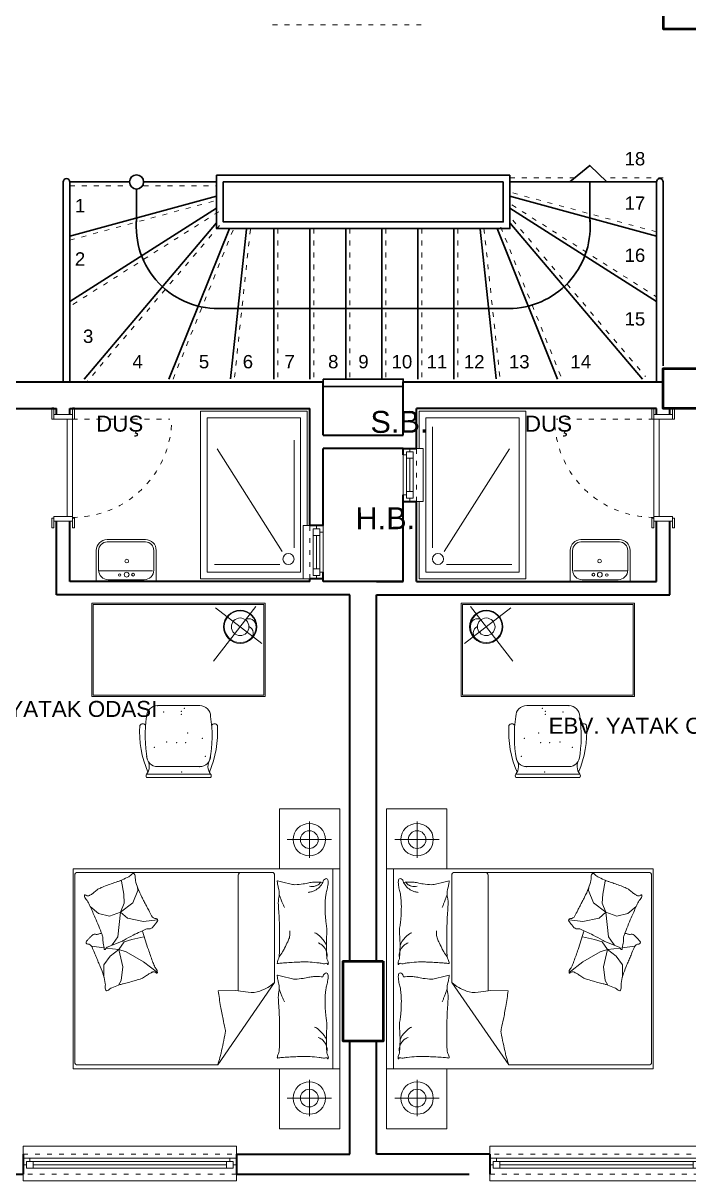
# Model space of a CAD drawing. Header units: millimetres. Extents: x 23 to 3134, y 30 to 1541.
# Drawn here: x 1338 to 1837, y 55 to 924 of the extents above; entities that cross this region are included whole.
import ezdxf

# ---------------------------------------------------------------- set-up
doc = ezdxf.new("R2010")
doc.units = ezdxf.units.MM
doc.linetypes.add('ACAD_ISO03W100', pattern=[30, 12, -18])
for name, color, linetype, lineweight in [('duvar_40', 255, 'Continuous', 40), ('forniture', 250, 'Continuous', 9), ('KAPI-PEN', 155, 'Continuous', 18), ('M_ÖLÇÜ_İÇ', 46, 'Continuous', 18), ('MERD_30', 31, 'Continuous', 30), ('SIVA', 153, 'Continuous', 9), ('TABLE4', 3, 'Continuous', 50), ('TEF', 253, 'Continuous', 18), ('yazi', 253, 'Continuous', 30), ('yazı', 253, 'Continuous', 20)]:
    doc.layers.add(name, color=color, linetype=linetype, lineweight=lineweight)
doc.layers.add('FİTİL', color=1, linetype='Continuous')
doc.layers.add('PENCERE', color=1, linetype='Continuous')
doc.layers.get('SIVA').off()
doc.styles.add('DIM_FONT', font='Arial')
doc.styles.add('KÜÇÜK_YAZI', font='Arial')
doc.styles.add('LEVELS', font='Arial')
doc.styles.add('MAHAL', font='Arial')

# ---------------------------------------------------------------- blocks, each defined once
blk = doc.blocks.new('b4')
at = {"layer": 'TEF'}
for p, q in [((1540.948775, 529.79011), (1540.948775, 610.580619)), ((1532.058818, 527.016354), (1483.201838, 604.217298)), ((1530.265408, 517.389793), (1481.354282, 517.389793))]:
    blk.add_line(p, q, dxfattribs=at)
at = {"layer": 'TEF', "flags": 128}
blk.add_lwpolyline([(1550.846659, 506.552611), (1550.846659, 506.552611), (1470.846659, 506.552611), (1470.846659, 632.552611), (1550.846659, 632.552611), (1550.846659, 546.552611)], dxfattribs=at)
blk.add_lwpolyline([(1475.846659, 511.552611), (1475.846659, 627.552611), (1545.846659, 627.552611), (1545.846659, 511.552611)], close=True, dxfattribs=at)
at = {"layer": 'TEF'}
blk.add_circle((1536.778326, 521.43373), 4.170449, dxfattribs=at)
blk = doc.blocks.new('b11')
at = {"layer": 'TEF'}
for p, q in [((1644.744544, 529.79011), (1644.744544, 620.580619)), ((1653.6345, 527.016354), (1702.491481, 604.217298)), ((1655.42791, 517.389793), (1704.339036, 517.389793))]:
    blk.add_line(p, q, dxfattribs=at)
at = {"layer": 'TEF', "flags": 128}
blk.add_lwpolyline([(1634.846659, 564.552611), (1634.846659, 506.552611), (1714.846659, 506.552611), (1714.846659, 632.552611), (1634.846659, 632.552611), (1634.846659, 604.552611)], dxfattribs=at)
blk.add_lwpolyline([(1709.846659, 511.552611), (1709.846659, 627.552611), (1639.846659, 627.552611), (1639.846659, 511.552611)], close=True, dxfattribs=at)
at = {"layer": 'TEF'}
blk.add_circle((1648.914993, 521.43373), 4.170449, dxfattribs=at)
blk = doc.blocks.new('LAVABO')
at = {"layer": 'TEF'}
for p, q in [((-22.058709, -8.023562), (-22.058709, 15.376438)), ((22.941291, -8.023562), (22.941291, 15.376438)), ((-20.258709, -8.023562), (-20.258709, 6.826438)), ((21.141291, -8.023562), (21.141291, 6.826438))]:
    blk.add_line(p, q, dxfattribs=at)
at = {"layer": 'TEF', "linetype": 'Continuous'}
for p, q in [((-22.058709, 15.376438), (22.941291, 15.376438)), ((-13.058709, 14.026438), (13.941291, 14.026438)), ((-19.38171, 7.238984), (20.760949, 7.238984)), ((-13.958709, -14.323562), (14.841291, -14.323562)), ((-13.958709, -16.123562), (14.841291, -16.123562))]:
    blk.add_line(p, q, dxfattribs=at)
for centre, radius in [((-4.660815, 10.232936), 1.052442), ((0.150349, 10.232936), 1.804186), ((5.412559, 10.533905), 0.914559), ((0, 0), 1.386677)]:
    blk.add_circle(centre, radius, dxfattribs=at)
at = {"layer": 'TEF'}
for centre, radius, start, end in [((-13.058709, 6.826438), 7.2, 90, 180), ((13.941291, 6.826438), 7.2, 0, 90), ((-13.958709, -8.023562), 8.1, 180, 270), ((-13.958709, -8.023562), 6.3, 180, 270), ((14.841291, -8.023562), 8.1, 270, 0), ((14.841291, -8.023562), 6.3, 270, 0)]:
    blk.add_arc(centre, radius, start, end, dxfattribs=at)
blk = doc.blocks.new('*U13')
at = {"layer": 'duvar_40', "ltscale": 0.2}
for p, q in [((0, 15), (0, 0)), ((160, 15), (160, 0)), ((0, 0), (0, 0))]:
    blk.add_line(p, q, dxfattribs=at)
at = {"layer": 'PENCERE', "color": 134, "linetype": 'Continuous', "lineweight": 18}
for p, q in [((0, 15), (0, 21.00857)), ((0, 21.00857), (160, 21.00857)), ((160, 15), (160, 21.00857)), ((5, 11.970625), (0, 11.970625)), ((2.5, 6.970625), (2.5, 9.470625)), ((2.5, 9.470625), (5, 9.470625)), ((7.5, 9.470625), (2.5, 9.470625)), ((2.5, 9.470625), (2.5, 4.470625)), ((5, 9.470625), (5, 11.970625)), ((155, 11.970625), (5, 11.970625)), ((7.5, 4.470625), (7.5, 9.470625)), ((7.5, 9.470625), (152.5, 9.470625)), ((157.5, 9.470625), (152.5, 9.470625)), ((152.5, 9.470625), (152.5, 4.470625)), ((160, 11.970625), (155, 11.970625)), ((155, 11.970625), (155, 9.470625)), ((155, 9.470625), (157.5, 9.470625)), ((157.5, 9.470625), (157.5, 6.970625)), ((157.5, 4.470625), (157.5, 9.470625)), ((0, 6.970625), (2.5, 6.970625)), ((0, -5), (0, 0)), ((2.5, 4.470625), (7.5, 4.470625)), ((7.5, 6.970625), (152.5, 6.970625)), ((7.5, 4.470625), (152.5, 4.470625)), ((152.5, 4.470625), (157.5, 4.470625)), ((157.5, 6.970625), (160, 6.970625)), ((160, 0), (160, -5)), ((160, -5), (0, -5))]:
    blk.add_line(p, q, dxfattribs=at)
at = {"layer": 'PENCERE', "color": 134, "linetype": 'ACAD_ISO03W100', "lineweight": 18, "ltscale": 0.3}
for p, q in [((160, 15), (0, 15)), ((0, 0), (160, 0))]:
    blk.add_line(p, q, dxfattribs=at)
blk = doc.blocks.new('*U11')
at = {"linetype": 'ACAD_ISO03W100', "ltscale": 0.3}
blk.add_line((0, 0), (0.000003, 72.999973), dxfattribs=at)
at = {"flags": 128}
for points in [[(-8.500012, 0), (0, 0), (0, 1.500006), (-8.500012, 1.500006)], [(0, 0), (-3.500013, 0), (-3.500014, -13.999996), (-0.000001, -13.999996)], [(0, -4.100016), (72.999973, -4.100019), (72.999973, -0.000004), (0, 0)], [(81.499989, -0.000004), (74.199978, -0.000004), (74.199978, 1.500002), (81.499989, 1.500002)], [(72.999973, -0.000004), (76.499987, -0.000004), (76.499989, -14.000004), (72.999972, -14)], [(-8.500013, -13.999996), (-0.000001, -13.999996), (-0.000001, -15.500002), (-8.500013, -15.500002)], [(81.499988, -14), (74.199977, -14), (74.199977, -15.500006), (81.499988, -15.500006)]]:
    blk.add_lwpolyline(points, close=True, dxfattribs=at)
at = {"linetype": 'ACAD_ISO03W100', "ltscale": 0.3}
blk.add_arc((-0.700003, 0), 74.399979, 0, 90, dxfattribs=at)
blk = doc.blocks.new('87989')
at = {"layer": 'forniture'}
for p, q in [((-119.693683, 93.765255), (-74.51527, 93.765255)), ((-119.693683, 48.626458), (-119.693683, 93.765255)), ((-96.544476, 87.599248), (-96.544476, 54.302464)), ((-74.51527, 88.528114), (75.48473, 88.528114)), ((120.663143, 93.765255), (75.48473, 93.765255)), ((97.513937, 87.599248), (97.513937, 54.302464)), ((120.663143, 48.626458), (120.663143, 93.765255)), ((-82.916985, 70.950856), (-110.171968, 70.950856)), ((83.886445, 70.950856), (111.141428, 70.950856)), ((-74.51527, 48.626458), (-119.693683, 48.626458)), ((10.833604, 44.912158), (-69.933562, 44.912158)), ((10.833604, 44.912158), (72.641883, 2.17239)), ((75.48473, 48.626458), (120.663143, 48.626458)), ((-71.933562, 42.912158), (-71.933562, -103.017791)), ((-69.933562, 17.65217), (17.013462, 17.65217)), ((72.641883, -103.017791), (72.641883, 2.17239)), ((-36.413397, -43.060951), (-35.037254, -53.375038)), ((3.240818, -43.075196), (-4.676506, -53.470712)), ((-58.431638, -57.672584), (-60.839888, -58.016384)), ((-48.970688, -61.454418), (-58.431638, -57.672584)), ((-35.037254, -53.375038), (-37.617531, -65.58005)), ((-21.676083, -62.162312), (-23.652784, -53.273178)), ((-4.676506, -53.470712), (-12.187954, -66.508104)), ((-55.679353, -68.330471), (-65.484359, -70.049495)), ((-48.79866, -67.986672), (-55.679353, -68.330471)), ((-42.089975, -70.737094), (-48.970688, -61.454418)), ((-42.089975, -70.737094), (-48.79866, -67.986672)), ((-37.617531, -65.58005), (-42.089975, -70.737094)), ((-19.699402, -67.890857), (-21.676083, -62.162312)), ((-13.966977, -72.039115), (-19.699402, -67.890857)), ((-12.187954, -66.508104), (-13.966977, -72.039115)), ((-13.966977, -72.039115), (-1.11846, -68.878542)), ((-1.11846, -68.878542), (9.160362, -70.261294)), ((-65.484359, -70.049495), (-65.814331, -70.693694)), ((-42.089975, -70.737094), (-38.993654, -78.988372)), ((-42.089975, -70.737094), (-23.51209, -72.628017)), ((-23.51209, -72.628017), (-18.523583, -76.237937)), ((-18.523583, -76.237937), (-17.319448, -77.097449)), ((-13.966977, -72.039115), (-15.144179, -81.45035)), ((-13.966977, -72.039115), (-9.025244, -78.360277)), ((9.160362, -70.261294), (12.761796, -72.265342)), ((-38.993654, -78.988372), (-41.057868, -87.239637)), ((-15.328158, -82.921189), (-16.511502, -92.381527)), ((-9.025244, -78.360277), (-2.502147, -83.101138)), ((-2.502147, -83.101138), (6.788324, -83.101138)), ((-41.057868, -87.239637), (-46.417526, -93.496564)), ((-69.933562, -105.017791), (70.641883, -105.017791))]:
    blk.add_line(p, q, dxfattribs=at)
at = {"layer": 'forniture', "flags": 128}
blk.add_lwpolyline([(-74.51527, -106.234745), (-74.51527, 93.765255), (75.48473, 93.765255), (75.48473, -106.234745)], close=True, dxfattribs=at)
for points in [[(-64.417176, 81.085954, -0.263368), (-67.212187, 82.96482, -0.494818), (-66.295038, 84.839144, -0.049225), (-64.527973, 85.013533, -0.036831), (-62.16375, 84.839144, -0.031893), (-58.365943, 84.025617, 0.035782), (-54.974514, 83.326655, 0.032941), (-46.008347, 82.735299, 0.026564), (-34.885631, 83.326655, 0.017905), (-31.134203, 83.86312, -0.033397), (-29.113402, 84.088512, -0.03204), (-25.405148, 84.015261, 0.018442), (-18.972963, 83.713188, 0.010837), (-12.496617, 83.78848, 0.014624), (-7.705791, 84.088512, 0.111249), (-5.45111, 84.819154, -0.153708), (-3.762285, 85.214467, -0.076444), (-3.018639, 85.042162, -0.215512), (-2.823354, 84.839144, -0.585858), (-3.0896, 84.534633, 0.363489), (-3.574502, 84.276173, 0.191716), (-3.580234, 83.122659, -0.129675), (-3.38672, 81.461277, -0.01735), (-3.686696, 79.78087, 0.019326), (-3.950067, 78.271072, 0.018818), (-4.611502, 71.432862, 0.021828), (-4.701216, 65.510236, 0.006204), (-4.562652, 62.125169, 0.001963), (-3.950067, 51.435783, 0.028341), (-3.522354, 47.82292, -0.117014), (-3.574502, 46.931946, -0.36606), (-3.717409, 46.838819, -0.03973), (-5.07678, 47.119608, -0.048309), (-6.450628, 47.667791, 0.062981), (-7.518009, 48.057902, 0.04058), (-9.857742, 48.395959, 0.014345), (-16.531735, 48.620887, 0.005484), (-29.076203, 48.546026, 0.007153), (-38.690494, 48.245564, 0.008762), (-42.94492, 47.976884, -0.008153), (-47.516438, 47.682593, -0.06251), (-53.22937, 48.122655, 0.078669), (-57.788055, 48.326655, 0.047825), (-60.024198, 47.855008, -0.034494), (-63.102681, 47.119608, -0.023571), (-65.636199, 46.818243, -0.510228), (-65.731672, 46.931946), (-64.980523, 49.934504), (-62.914879, 58.191517, 0.073041), (-62.719776, 60.1496, 0.023305), (-63.290463, 66.260868, 0.018299), (-63.697455, 68.545312, -0.01097), (-64.431971, 72.344821, -0.042281), (-64.722653, 75.776161, -0.027201), (-64.431971, 81.115523)], [(-64.582662, 79.484358, -0.05369), (-63.16199, 78.186624, -0.070312), (-62.351532, 76.957454, -0.015448), (-61.978061, 76.102002, -0.013244), (-61.600383, 75.080866, -0.082127), (-61.30138, 73.272765, -0.064164), (-61.600383, 70.952353)], [(-64.435037, 81.087375, -0.077379), (-60.953951, 78.553297, -0.077379), (-58.408026, 75.080866, -0.047525), (-57.415529, 72.619021, -0.047525), (-56.905728, 70.014059)], [(-17.031169, 83.706293, 0.027842), (-19.409347, 82.644976, 0.048685), (-20.663023, 81.8366, 0.023666), (-23.455351, 79.400695, 0.031223), (-25.357678, 77.332778, 0.046801), (-25.868479, 76.566164, 0.023191), (-26.672174, 74.893205)], [(-8.832504, 84.276173, 0.088153), (-12.285487, 83.921798, 0.088153), (-15.405021, 82.399571, 0.077547), (-17.569645, 80.238356, 0.077547), (-18.972963, 77.520425)], [(6.506621, 81.085954, -0.263368), (3.71161, 82.96482, -0.494818), (4.628759, 84.839144, -0.049225), (6.395825, 85.013533, -0.036831), (8.760048, 84.839144, -0.031893), (12.557855, 84.025617, 0.035782), (15.949284, 83.326655, 0.032941), (24.915451, 82.735299, 0.026564), (36.038167, 83.326655, 0.017905), (39.789595, 83.86312, -0.033397), (41.810396, 84.088512, -0.03204), (45.51865, 84.015261, 0.018442), (51.950835, 83.713188, 0.010837), (58.427181, 83.78848, 0.014624), (63.218007, 84.088512, 0.111249), (65.472688, 84.819154, -0.153708), (67.161513, 85.214467, -0.076444), (67.905158, 85.042162, -0.215512), (68.100444, 84.839144, -0.585858), (67.834198, 84.534633, 0.363489), (67.349295, 84.276173, 0.191716), (67.343563, 83.122659, -0.129675), (67.537078, 81.461277, -0.01735), (67.237102, 79.78087, 0.019326), (66.973731, 78.271072, 0.018818), (66.312296, 71.432862, 0.021828), (66.222582, 65.510236, 0.006204), (66.361146, 62.125169, 0.001963), (66.973731, 51.435783, 0.028341), (67.401444, 47.82292, -0.117014), (67.349295, 46.931946, -0.36606), (67.206389, 46.838819, -0.03973), (65.847018, 47.119608, -0.048309), (64.47317, 47.667791, 0.062981), (63.405789, 48.057902, 0.04058), (61.066056, 48.395959, 0.014345), (54.392063, 48.620887, 0.005484), (41.847595, 48.546026, 0.007153), (32.233303, 48.245564, 0.008762), (27.978878, 47.976884, -0.008153), (23.40736, 47.682593, -0.06251), (17.694428, 48.122655, 0.078669), (13.135743, 48.326655, 0.047825), (10.8996, 47.855008, -0.034494), (7.821117, 47.119608, -0.023571), (5.287599, 46.818243, -0.510228), (5.192126, 46.931946), (5.943275, 49.934504), (8.008919, 58.191517, 0.073041), (8.204022, 60.1496, 0.023305), (7.633335, 66.260868, 0.018299), (7.226343, 68.545312, -0.01097), (6.491827, 72.344821, -0.042281), (6.201145, 75.776161, -0.027201), (6.491827, 81.115523)], [(53.892629, 83.706293, 0.027842), (51.514451, 82.644976, 0.048685), (50.260775, 81.8366, 0.023666), (47.468447, 79.400695, 0.031223), (45.56612, 77.332778, 0.046801), (45.055319, 76.566164, 0.023191), (44.251624, 74.893205)], [(62.091294, 84.276173, 0.088153), (58.638311, 83.921798, 0.088153), (55.518777, 82.399571, 0.077547), (53.354153, 80.238356, 0.077547), (51.950835, 77.520425)], [(-55.378203, 48.397972, 0.009729), (-52.649322, 49.301156, 0.009729), (-49.957647, 50.309828, 0.007971), (-47.783153, 51.213694, 0.007971), (-45.638576, 52.186416)], [(-8.45694, 48.245564, 0.016108), (-12.348813, 50.868752, 0.024599), (-15.029437, 52.374077, 0.009477), (-19.933264, 54.703897, 0.015937), (-22.916469, 55.939606, 0.072521), (-24.550507, 56.29823, 0.033339), (-28.174471, 56.314915)], [(15.545595, 48.397972, 0.009729), (18.274476, 49.301156, 0.009729), (20.966151, 50.309828, 0.007971), (23.140645, 51.213694, 0.007971), (25.285222, 52.186416)], [(10.833604, 44.912158, -0.085272), (17.164135, 33.901556, -0.124044), (18.085124, 25.148664), (16.72119, 15.607665), (16.895794, 2.593604)], [(16.895794, 2.593604, 0.007867), (28.657146, 4.370979, 0.009508), (38.331828, 6.178851, 0.006616), (44.833249, 7.61212, -0.023828), (46.651977, 7.947901, -0.080713), (48.515914, 7.899138, -0.009591), (63.776416, 4.703673, -0.013133), (67.120263, 3.84323, -0.007859), (72.641883, 2.17239)], [(-28.120219, -54.278471, 0.025626), (-26.959979, -53.996224, 0.0108), (-14.028397, -49.832881, 0.00456), (-5.275581, -46.715086, 0.01125), (-1.76925, -45.339714, 0.069394), (0.113028, -44.22449, -0.079756), (1.772951, -43.286678, -0.106399), (3.240818, -43.075196, -0.328642), (3.641811, -43.415669, -0.299547), (3.404258, -44.065868, 0.189917), (2.855486, -44.947023, 0.033518), (2.737331, -45.973219, 0.075627), (2.784776, -46.430676, 0.053489), (3.081416, -47.215944, 0.017838), (4.293342, -49.414809, 0.038394), (6.012158, -51.842107, -0.059529), (7.055889, -53.456274, -0.035943), (8.110921, -56.073281, -0.011245), (10.677157, -64.708479, -0.006203), (11.704537, -68.666305, 0.010783), (12.316383, -70.93759, 0.019485), (12.761796, -72.265342, 0.005062), (14.724461, -77.284484, 0.101392), (16.398472, -79.812068, -0.223768), (16.883738, -81.154863, -0.25558), (16.57202, -81.616471, -0.081563), (15.003212, -82.125302, -0.071805), (13.292425, -82.138147, 0.069985), (11.537564, -82.144967, 0.03546), (5.586152, -83.44161, 0.029432), (-1.319007, -85.917344, 0.001554), (-4.652635, -87.351256, -0.00152), (-8.060569, -88.817404, -0.004735), (-11.587117, -90.282576, 0.00382), (-15.961232, -92.09051, 0.296001), (-18.151794, -95.322551, -0.649774), (-20.295568, -96.224594, -0.02319), (-20.745386, -95.760962, 0.0288), (-21.111852, -95.39162, 0.005727), (-21.77044, -94.81368, -0.004358), (-22.637908, -94.05663, -0.027528), (-24.337929, -92.370518, -0.046214), (-25.193249, -91.22676, -0.194121), (-25.473076, -89.559282, 0.133719), (-25.590173, -87.154429, 0.005779), (-26.334635, -84.952804, 0.008882)]]:
    blk.add_lwpolyline(points, format="xyb", dxfattribs=at)
blk.add_lwpolyline([(-68.701798, -64.550044, 0.101392), (-70.564617, -62.158204, -0.223768), (-71.151377, -60.856554, -0.25558), (-70.875957, -60.372412, -0.081563), (-69.350765, -59.744832, -0.071805), (-67.645995, -59.600898, 0.069985), (-65.896819, -59.459592, 0.03546), (-60.062299, -57.710603, 0.029432), (-53.367211, -54.71289, 0.001554), (-50.153295, -53.027682, -0.00152), (-46.867763, -51.304638, -0.004735), (-43.463891, -49.573476, 0.00382), (-39.241217, -47.435596, 0.296001), (-37.304826, -44.045162, -0.649774), (-35.236498, -42.981458, -0.02319), (-34.752467, -43.409249, 0.0288), (-34.35877, -43.749415, 0.005727), (-33.657822, -44.275176, -0.004358), (-32.734879, -44.96351, -0.027528), (-30.910624, -46.51436, -0.046214), (-29.970154, -47.589195, -0.194121), (-29.563342, -49.23032, 0.133719), (-29.262264, -51.619124, 0.011505), (-27.400162, -55.854174, 0.008882), (-24.766631, -61.236868, 0.012426), (-21.053588, -68.071982, -0.033612), (-19.787936, -70.65713), (-17.485622, -76.288805), (-15.709552, -80.63324, 0.224341), (-14.256758, -81.963344, -0.722772), (-14.239799, -82.849347, -0.103513), (-14.613548, -82.898952, 0.053465), (-15.337452, -82.922479, 0.030109), (-17.643068, -83.388691, -0.031436), (-19.852702, -83.829398, -0.05324), (-21.364656, -83.871189, 0.05518), (-22.823604, -83.917162, 0.056271), (-25.354999, -84.574794, 0.0108), (-37.92943, -89.71706, 0.00456), (-46.417526, -93.496564, 0.01125), (-49.808124, -95.136642, 0.069394), (-51.599387, -96.392857, -0.079756), (-53.182545, -97.455139, -0.106399), (-54.629885, -97.778506, -0.328642), (-55.055794, -97.46977, -0.299547), (-54.868776, -96.803276, 0.189917), (-54.389156, -95.882651, 0.033518), (-54.350005, -94.850418, 0.075627), (-54.432373, -94.397943, 0.053489), (-54.788329, -93.637721, 0.017838), (-56.165227, -91.538216, 0.038394), (-58.065033, -89.249802, -0.059529), (-59.229415, -87.720382, -0.035943), (-60.48193, -85.191939, -0.011245), (-63.702483, -76.778839, -0.006203), (-65.030197, -72.911402, 0.010783), (-65.814331, -70.693694, 0.019485), (-66.360202, -69.403988, 0.005062)], format="xyb", close=True, dxfattribs=at)
at = {"layer": 'forniture'}
for centre, radius in [((-96.544476, 70.950856), 12.186842), ((97.513937, 70.950856), 12.186842), ((-96.544476, 70.950856), 6.664644), ((97.513937, 70.950856), 6.664644)]:
    blk.add_circle(centre, radius, dxfattribs=at)
for centre, start, end in [((-69.933562, 42.912158), 90, 180), ((-69.933562, 19.65217), 180, 270), ((-69.933562, -103.017791), 180, 270), ((70.641883, -103.017791), 270, 0)]:
    blk.add_arc(centre, 2, start, end, dxfattribs=at)
at = {"layer": 'forniture', "style": 'DIM_FONT', "width": 0.8, "flags": 9}
for tag in ['YSIZE', 'XSIZE']:
    blk.add_attdef(tag, (-74.51527, 93.765255), '', height=0.05, dxfattribs=at)
blk = doc.blocks.new('TRH456')
at = {"layer": 'forniture'}
for p, q in [((-89.252812, 52.60565), (40.747188, 52.60565)), ((-89.252812, -17.39435), (-89.252812, 52.60565)), ((40.747188, 52.60565), (40.747188, -17.39435)), ((-88.252812, 51.60565), (39.747188, 51.60565)), ((-88.252812, -16.39435), (-88.252812, 51.60565)), ((33.683455, 50.142747), (1.954153, 9.237924)), ((38.18255, 22.365389), (3.530908, 49.244186)), ((39.747188, 51.60565), (39.747188, -16.39435)), ((39.747188, -16.39435), (-88.252812, -16.39435)), ((40.747188, -17.39435), (-89.252812, -17.39435)), ((-48.250562, -75.720933), (-0.255062, -75.720933)), ((-48.250562, -78.175233), (-0.255062, -78.175233)), ((-40.069562, -69.994233), (-8.436062, -69.994233))]:
    blk.add_line(p, q, dxfattribs=at)
at = {"layer": 'forniture', "linetype": 'Continuous'}
blk.add_line((-40.069562, -24.180633), (-8.436062, -24.180633), dxfattribs=at)
at = {"layer": 'forniture'}
for radius in [12.465793, 11.912412, 6.586094]:
    blk.add_circle((21.921212, 34.979083), radius, dxfattribs=at)
for centre, radius, start, end in [((28.292644, 35.540954), 5.502922, 2.630509, 118.637382), ((25.910436, 30.162367), 5.729772, 307.019016, 63.322218), ((-40.069562, -32.361633), 8.181, 90, 180), ((-8.436062, -32.361633), 8.181, 0, 90), ((48.935002, -47.046166), 98.288705, 171.407725, 190.246872), ((-97.440627, -47.046166), 98.288705, 349.753128, 8.592275), ((22.840547, -44.090173), 76.351277, 176.313223, 203.242139), ((-51.195599, -40.426513), 2.491061, 30.00927, 149.99073), ((-71.346172, -44.090173), 76.351277, 336.757861, 3.686777), ((2.689974, -40.426513), 2.491061, 30.00927, 149.99073), ((-40.069562, -61.813233), 8.181, 180, 270), ((-56.088788, -69.79081), 9.828741, 322.890145, 32.355697), ((-8.436062, -61.813233), 8.181, 270, 0), ((7.583164, -69.79081), 9.828741, 147.644303, 217.109855), ((-46.805484, -76.948083), 1.895824, 139.662318, 220.337682), ((-1.70014, -76.948083), 1.895824, 319.662318, 40.337682)]:
    blk.add_arc(centre, radius, start, end, dxfattribs=at)
for p in [(-40.069562, -24.180633), (-40.069562, -24.180633), (-35.548903, -29.136255), (-22.307788, -28.440312), (-22.307788, -30.690608), (-20.055993, -26.190013), (-33.297108, -51.639227), (-25.686486, -52.007901), (-18.9311, -52.007901), (-17.534541, -44.888337), (-6.545218, -48.692986), (-42.573948, -55.443879), (-4.293423, -62.194772), (-22.038132, -74.142202), (-8.436062, -69.994233)]:
    blk.add_point(p, dxfattribs=at)
blk = doc.blocks.new('54')
at = {"layer": 'duvar_40', "ltscale": 0.2}
for p, q in [((-7.5, 20), (2.5, 20)), ((-7.5, -20), (2.5, -20)), ((2.5, -20), (2.5, -20))]:
    blk.add_line(p, q, dxfattribs=at)
at = {"layer": 'PENCERE', "color": 134, "linetype": 'Continuous', "lineweight": 18}
for p, q in [((-7.5, 20), (-7.5, 15)), ((-5, 15), (-5, 17.5)), ((-5, 17.5), (-2.5, 17.5)), ((-5, 17.5), (-5, 12.5)), ((0, 17.5), (-5, 17.5)), ((-2.5, 17.5), (-2.5, 20)), ((0, 12.5), (0, 17.5)), ((2.5, 20), (7.5, 20)), ((7.5, 20), (7.5, -20)), ((-7.5, 15), (-5, 15)), ((-7.5, 15), (-7.5, -15)), ((-5, -12.5), (-5, 12.5)), ((-5, 12.5), (0, 12.5)), ((-2.5, -12.5), (-2.5, 12.5)), ((0, -12.5), (0, 12.5)), ((-5, -15), (-7.5, -15)), ((-7.5, -15), (-7.5, -20)), ((0, -12.5), (-5, -12.5)), ((-5, -12.5), (-5, -17.5)), ((-5, -17.5), (-5, -15)), ((0, -17.5), (0, -12.5)), ((-2.5, -17.5), (-5, -17.5)), ((-5, -17.5), (0, -17.5)), ((-2.5, -20), (-2.5, -17.5)), ((7.5, -20), (2.5, -20))]:
    blk.add_line(p, q, dxfattribs=at)
at = {"layer": 'PENCERE', "color": 134, "linetype": 'ACAD_ISO03W100', "lineweight": 18, "ltscale": 0.3}
blk.add_line((2.5, -20), (2.5, 20), dxfattribs=at)

msp = doc.modelspace()

# ---------------------------------------------------------------- linework, layer by layer
at = {"layer": 'duvar_40'}
for p, q in [((1257.846659, 654.552611), (1562.846659, 654.552615)), ((1562.846659, 614.552611), (1562.846659, 654.552615)), ((1622.846659, 654.552616), (1817.846541, 654.552619)), ((1622.846659, 614.552611), (1622.846659, 654.552616)), ((1257.846659, 634.552611), (1362.846659, 634.552611)), ((1362.846659, 629.916852), (1362.846659, 634.552611)), ((1372.846659, 634.552611), (1552.846659, 634.552611)), ((1372.846659, 629.916852), (1372.846659, 634.552611)), ((1552.846659, 546.552611), (1552.846659, 634.552611)), ((1812.846659, 634.552611), (1632.846659, 634.552611)), ((1632.846659, 604.552611), (1632.846659, 634.552611)), ((1812.846659, 629.916852), (1812.846659, 634.552611)), ((1817.846541, 634.552619), (1822.846659, 634.552611)), ((1822.846659, 629.916852), (1822.846659, 634.552611)), ((1562.846659, 614.552611), (1622.846659, 614.552611)), ((1562.846659, 546.552611), (1562.846659, 604.552611)), ((1622.846659, 604.552611), (1562.846659, 604.552611)), ((1622.846659, 599.552611), (1622.846659, 604.552611)), ((1622.846659, 504.552611), (1622.846659, 569.552611)), ((1632.846659, 504.552611), (1632.846659, 564.552611)), ((1362.846659, 494.552611), (1362.846659, 549.916849)), ((1372.846659, 504.552611), (1372.846659, 549.916851)), ((1812.846659, 504.552611), (1812.846659, 549.916851)), ((1822.846659, 494.552611), (1822.846659, 549.916849)), ((1552.846659, 504.552611), (1372.846659, 504.552611)), ((1552.846659, 504.552611), (1552.846659, 506.552611)), ((1562.846659, 504.552611), (1562.846659, 511.552611)), ((1582.846659, 504.552611), (1562.846659, 504.552611)), ((1622.846659, 504.552611), (1582.846659, 504.552611)), ((1602.846659, 504.552611), (1622.846659, 504.552611)), ((1632.846659, 504.552611), (1812.846659, 504.552611)), ((1582.846659, 494.552611), (1362.846659, 494.552611)), ((1582.846659, 219.552611), (1582.846659, 494.552611)), ((1582.846659, 219.552611), (1582.846659, 494.552611)), ((1602.846659, 219.552611), (1602.846659, 494.552611)), ((1602.846659, 219.552611), (1602.846659, 494.552611)), ((1602.846659, 494.552611), (1822.846659, 494.552611)), ((1582.846659, 74.552611), (1582.846659, 159.552611)), ((1582.846659, 74.552611), (1582.846659, 159.552611)), ((1602.846659, 74.552611), (1602.846659, 159.552611)), ((1602.846659, 74.552611), (1602.846659, 159.552611)), ((1497.776844, 74.552611), (1582.846659, 74.552611)), ((1687.916474, 74.552611), (1602.846659, 74.552611)), ((1182.417725, 59.552611), (1337.776845, 59.552611)), ((1497.776845, 59.552611), (1672.457062, 59.552611))]:
    msp.add_line(p, q, dxfattribs=at)
at = {"layer": 'MERD_30'}
for p, q in [((1367.846777, 804.552611), (1367.846777, 654.552619)), ((1372.846777, 804.552611), (1417.549493, 804.552611)), ((1372.846777, 804.552611), (1372.846777, 654.552619)), ((1428.144061, 804.552611), (1482.846777, 804.552611)), ((1702.846541, 804.552611), (1812.846541, 804.552611)), ((1775.502765, 804.552611), (1702.846541, 804.552611)), ((1812.846541, 804.552611), (1812.846541, 654.552619)), ((1817.846541, 804.552611), (1817.846541, 666.601636)), ((1372.846777, 763.977704), (1482.846777, 793.835553)), ((1812.846541, 763.977704), (1702.846541, 793.835553)), ((1482.846777, 784.785301), (1372.846777, 714.753053)), ((1702.846541, 784.785301), (1812.846541, 714.753053)), ((1482.846777, 773.837279), (1383.425155, 656.552611)), ((1702.846541, 773.837279), (1802.268163, 656.552611)), ((1492.453869, 769.552611), (1446.97015, 656.552611)), ((1505.225499, 769.21258), (1493.21224, 656.852971)), ((1525.846777, 769.552611), (1525.846777, 656.552611)), ((1552.846777, 769.552611), (1552.846777, 656.552611)), ((1579.846777, 769.552611), (1579.846777, 656.552611)), ((1606.846777, 769.552611), (1606.846777, 656.552611)), ((1633.846777, 769.552611), (1633.846777, 656.552611)), ((1660.846777, 769.552611), (1660.846777, 656.552611)), ((1680.46782, 769.21258), (1692.481079, 656.852971)), ((1693.239449, 769.552611), (1738.723168, 656.552611))]:
    msp.add_line(p, q, dxfattribs=at)
at = {"layer": 'MERD_30', "flags": 128}
for points in [[(1702.846541, 809.552611), (1482.846777, 809.552611), (1482.846777, 769.552611), (1702.846541, 769.552611)], [(1697.846541, 804.552611), (1487.846777, 804.552611), (1487.846777, 774.552611), (1697.846541, 774.552611)], [(1562.846659, 656.552611), (1622.846659, 656.552611), (1622.846659, 650.882319), (1562.846659, 650.882319)]]:
    msp.add_lwpolyline(points, close=True, dxfattribs=at)
for points in [[(1747.893786, 804.552611), (1762.846541, 817.008569), (1775.502765, 804.552611)], [(1762.846541, 804.552611), (1762.846541, 774.552611)], [(1422.846777, 799.255326), (1422.846777, 774.552611)], [(1487.846777, 709.552611), (1705.274084, 709.552611)]]:
    msp.add_lwpolyline(points, dxfattribs=at)
at = {"layer": 'MERD_30'}
msp.add_circle((1422.846777, 804.552611), 5.297284, dxfattribs=at)
for centre, radius, start, end in [((1370.346777, 804.552611), 2.5, 0, 180), ((1815.346541, 804.552611), 2.5, 0, 180), ((1484.133006, 771.001263), 61.560774, 173.890968, 273.458577), ((1701.560313, 771.001263), 61.560774, 273.458577, 6.109032)]:
    msp.add_arc(centre, radius, start, end, dxfattribs=at)
at = {"layer": 'TABLE4', "flags": 128}
for points in [[(1877.846541, 949.552519), (1817.846541, 949.552519), (1817.846541, 919.552519), (1877.846541, 919.552519)], [(1962.846659, 634.552611), (1817.846541, 634.552611), (1817.846541, 664.552611), (1962.846659, 664.552611)], [(1607.846659, 219.552611), (1607.846659, 159.552611), (1577.846659, 159.552611), (1577.846659, 219.552611)]]:
    msp.add_lwpolyline(points, close=True, dxfattribs=at)
at = {"layer": 'TEF', "linetype": 'ACAD_ISO03W100', "ltscale": 0.3}
for p, q in [((1524.846659, 922.552611), (1640.846659, 922.552611)), ((1372.846777, 801.552611), (1417.549493, 801.552611)), ((1428.144061, 801.552611), (1482.846777, 801.552611)), ((1751.495136, 807.552611), (1702.846541, 807.552611)), ((1817.846541, 807.552611), (1772.454531, 807.552611)), ((1812.846541, 767.086255), (1703.63241, 796.730792)), ((1372.846777, 760.869152), (1483.632646, 790.940313)), ((1704.457696, 787.31595), (1812.846541, 718.309454)), ((1484.457932, 782.254653), (1372.846777, 711.196652)), ((1705.13496, 775.77716), (1804.556582, 658.492492)), ((1485.135196, 771.897398), (1385.713574, 654.61273)), ((1495.236883, 768.432418), (1449.753164, 655.432418)), ((1508.208497, 768.893644), (1496.195238, 656.534035)), ((1528.846777, 769.552611), (1528.846777, 656.552611)), ((1555.846777, 769.552611), (1555.846777, 656.552611)), ((1582.846777, 769.552611), (1582.846777, 656.552611)), ((1609.846777, 769.552611), (1609.846777, 656.552611)), ((1636.846777, 769.552611), (1636.846777, 656.552611)), ((1663.846777, 769.552611), (1663.846777, 656.552611)), ((1683.450818, 769.531516), (1695.464077, 657.171907)), ((1696.022463, 770.672804), (1741.506182, 657.672804))]:
    msp.add_line(p, q, dxfattribs=at)

# ---------------------------------------------------------------- block references
for name in ['b4', 'b11']:
    msp.add_blockref(name, (0, 0))
at = {"rotation": 180}
msp.add_blockref('LAVABO', (1415.517217, 519.929048), dxfattribs=at)
at = {"xscale": -1, "rotation": 180}
msp.add_blockref('LAVABO', (1770.176101, 519.929048), dxfattribs=at)
at = {"layer": 'FİTİL', "xscale": -1}
msp.add_blockref('*U13', (1497.776845, 59.552611), dxfattribs=at)
at = {"layer": 'FİTİL'}
msp.add_blockref('*U13', (1687.916474, 59.552611), dxfattribs=at)
at = {"layer": 'KAPI-PEN', "rotation": 270}
msp.add_blockref('*U11', (1374.885781, 626.416838), dxfattribs=at)
at = {"layer": 'KAPI-PEN', "xscale": -1, "rotation": 90}
msp.add_blockref('*U11', (1810.807538, 626.416838), dxfattribs=at)
at = {"layer": 'M_ÖLÇÜ_İÇ'}
msp.add_blockref('TRH456', (1478.635463, 435.600192), dxfattribs=at)
at = {"layer": 'M_ÖLÇÜ_İÇ', "xscale": -1}
msp.add_blockref('TRH456', (1707.057855, 435.600192), dxfattribs=at)
at = {"layer": 'SIVA'}
msp.add_blockref('54', (1630.346659, 584.552611), dxfattribs=at)
at = {"layer": 'SIVA', "xscale": -1}
msp.add_blockref('54', (1555.346659, 526.552611), dxfattribs=at)
at = {"layer": 'TEF', "rotation": 270}
msp.add_blockref('87989', (1481.505255, 214.206329), dxfattribs=at)
at = {"layer": 'TEF', "xscale": -1, "rotation": 90}
msp.add_blockref('87989', (1704.188063, 214.206329), dxfattribs=at)

# ---------------------------------------------------------------- texts
at = {"layer": 'yazi', "style": 'KÜÇÜK_YAZI'}
for s, p in [('S.B.', (1598.283288, 616.153888)), ('H.B.', (1587.070999, 543.747434))]:
    msp.add_text(s, height=16.4775, rotation=0.162772, dxfattribs=at).set_placement(p)
at = {"layer": 'yazı', "style": 'LEVELS'}
for s, p in [('18', (1788.892457, 817.068475)), ('1', (1376.54603, 781.78902)), ('17', (1788.892457, 783.706722)), ('2', (1376.54603, 741.764043)), ('16', (1788.892457, 744.58839)), ('15', (1788.892457, 696.808286)), ('3', (1382.637285, 683.724044)), ('4', (1419.712971, 664.648371)), ('5', (1469.527928, 664.648371)), ('6', (1502.447459, 664.648371)), ('7', (1533.768342, 664.648371)), ('8', (1566.486611, 664.648371)), ('9', (1589.137657, 664.648371)), ('10', (1614.084405, 664.648371)), ('11', (1640.370451, 664.648371)), ('12', (1668.278051, 664.648371)), ('13', (1702.115536, 664.648371)), ('14', (1748.25704, 664.648371))]:
    msp.add_text(s, height=10, rotation=359.750408, dxfattribs=at).set_placement(p)
at = {"layer": 'yazı', "style": 'MAHAL'}
for s, p in [('DUŞ', (1392.461703, 617.092403)), ('DUŞ', (1714.117104, 617.092403)), ('EBV. YATAK ODASI', (1283.793848, 402.904796)), ('EBV. YATAK ODASI', (1731.95207, 390.273657))]:
    msp.add_text(s, height=12, dxfattribs=at).set_placement(p)

doc.saveas('drawing.dxf')
